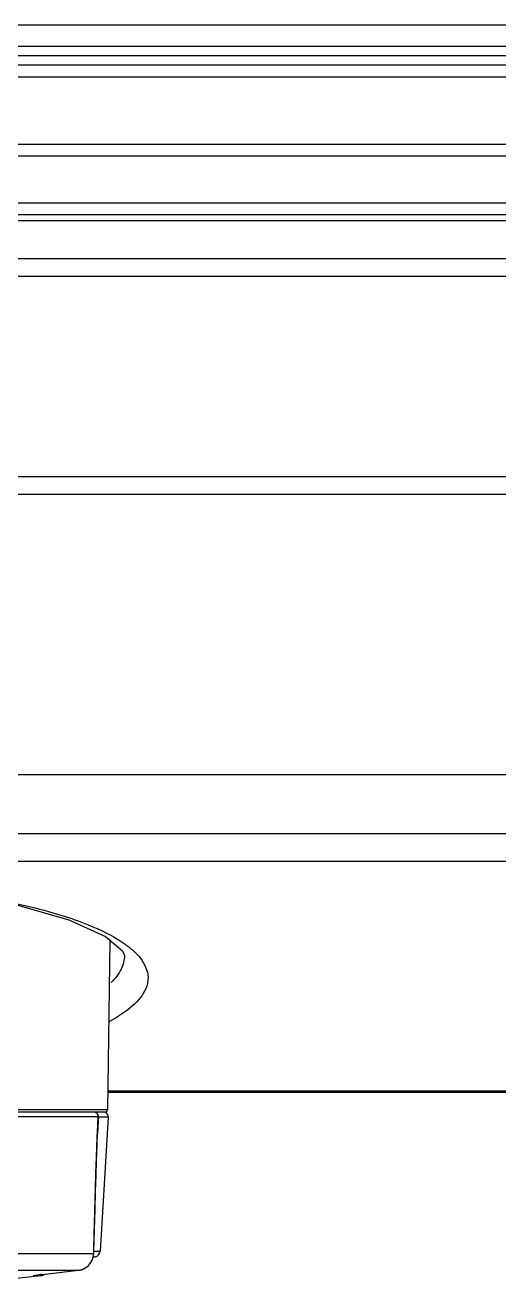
# Model space of a CAD drawing. Header units: millimetres. Extents: x -1584 to 3730, y -1918 to 2655.
# Drawn here: x 385.6 to 425.8, y -1895.2 to -1788.8 of the extents above; entities that cross this region are included whole.
import ezdxf

# ---------------------------------------------------------------- set-up
doc = ezdxf.new("R2010")
doc.units = ezdxf.units.MM
doc.header["$LTSCALE"] = 65.395
doc.layers.get('0').update_dxf_attribs({"linetype": 'CONTINUOUS'})
doc.layers.add('GEOM', color=7, linetype='CONTINUOUS')

msp = doc.modelspace()

# ---------------------------------------------------------------- linework, layer by layer
at = {"linetype": 'Continuous'}
for p, q in [((117.87, -1808.56), (876.06, -1808.56)), ((117.87, -1808.56), (876.06, -1808.56)), ((117.96, -1810.06), (875.96, -1810.06)), ((117.96, -1827.06), (875.96, -1827.06)), ((117.96, -1828.56), (875.96, -1828.56)), ((875.46, -1852.36), (118.46, -1852.36)), ((875.46, -1857.36), (118.46, -1857.36))]:
    msp.add_line(p, q, dxfattribs=at)
at = {"layer": 'GEOM', "linetype": 'Continuous'}
for p, q in [((924.06, -1788.76), (105.26, -1788.76)), ((924.06, -1790.56), (105.26, -1790.56)), ((815.56, -1791.36), (175.56, -1791.36)), ((815.56, -1791.36), (175.56, -1791.36)), ((815.56, -1791.36), (175.56, -1791.36)), ((840.9, -1792.16), (134.36, -1792.16)), ((329.5, -1793.16), (491.61, -1793.16)), ((172.46, -1798.86), (838.5, -1798.86)), ((172.46, -1798.86), (838.5, -1798.86)), ((172.46, -1799.86), (838.5, -1799.86)), ((838.5, -1803.86), (172.46, -1803.86)), ((838.5, -1804.86), (172.46, -1804.86)), ((838.5, -1804.86), (172.46, -1804.86)), ((838.5, -1805.36), (172.46, -1805.36)), ((798.8, -1859.72), (192.31, -1859.72)), ((392.85, -1866.41), (392.64, -1880.76)), ((468.45, -1879.3), (392.66, -1879.3)), ((468.45, -1879.2), (392.67, -1879.2)), ((392.64, -1880.76), (367.02, -1880.76)), ((391.47, -1880.96), (384.32, -1880.96)), ((391.47, -1880.96), (384.32, -1880.96)), ((391.85, -1881.37), (384.6, -1881.37)), ((391.49, -1880.96), (391.47, -1880.96)), ((391.49, -1880.96), (391.47, -1880.96)), ((392.27, -1880.96), (391.49, -1880.96)), ((391.58, -1880.96), (391.49, -1880.96)), ((392.27, -1880.96), (391.58, -1880.96)), ((391.86, -1881.74), (391.79, -1882.82)), ((391.88, -1881.38), (391.86, -1881.74)), ((392.7, -1881.38), (391.88, -1881.38)), ((392.7, -1881.38), (392.01, -1892.77)), ((392.31, -1880.96), (392.27, -1880.96)), ((392.44, -1880.96), (392.27, -1880.96)), ((392.35, -1880.96), (392.31, -1880.96)), ((392.39, -1880.96), (392.35, -1880.96)), ((384.91, -1892.95), (391.47, -1892.95)), ((391.27, -1893.65), (391.35, -1893.51)), ((391.6, -1893.23), (391.43, -1893.26)), ((391.44, -1893.23), (391.6, -1893.23)), ((391.47, -1892.78), (391.49, -1892.78)), ((391.47, -1892.95), (391.48, -1892.97)), ((391.48, -1892.97), (391.49, -1892.94)), ((391.48, -1892.97), (391.48, -1892.97)), ((391.49, -1892.77), (391.6, -1892.77)), ((391.49, -1892.8), (391.49, -1892.78)), ((391.49, -1892.78), (391.49, -1892.78)), ((391.49, -1892.94), (391.49, -1892.8)), ((391.6, -1892.77), (392.01, -1892.77)), ((384.03, -1894.38), (390.18, -1894.38)), ((387.11, -1894.74), (388.05, -1894.63)), ((388.05, -1894.63), (390.19, -1894.38)), ((388.05, -1894.63), (390.18, -1894.38)), ((388.05, -1894.63), (388.05, -1894.63)), ((388.05, -1894.63), (388.05, -1894.63)), ((390.18, -1894.38), (390.19, -1894.38)), ((390.19, -1894.38), (390.19, -1894.38)), ((390.64, -1894.24), (390.82, -1894.15)), ((391.02, -1893.98), (391.04, -1893.97)), ((391.02, -1893.97), (391.04, -1893.97)), ((391.04, -1893.97), (391.17, -1893.81)), ((391.04, -1893.97), (391.04, -1893.97)), ((386.47, -1894.91), (383.86, -1895.2)), ((386.46, -1894.85), (386.4, -1894.85)), ((386.7, -1894.85), (386.46, -1894.85)), ((386.47, -1894.82), (386.48, -1894.82)), ((386.72, -1894.88), (386.47, -1894.91)), ((386.69, -1894.79), (386.7, -1894.79)), ((386.69, -1894.79), (386.7, -1894.79)), ((386.69, -1894.79), (386.7, -1894.79)), ((386.7, -1894.79), (386.71, -1894.79)), ((386.86, -1894.85), (386.7, -1894.85)), ((386.71, -1894.79), (386.77, -1894.78)), ((387.02, -1894.85), (386.72, -1894.88)), ((387.02, -1894.85), (386.86, -1894.85)), ((387.11, -1894.74), (387.11, -1894.74)), ((387.11, -1894.74), (387.11, -1894.74))]:
    msp.add_line(p, q, dxfattribs=at)
for points in [[(367.3, -1861.5), (372.5, -1861.7), (379.09, -1862.35), (384.82, -1863.36), (389.36, -1864.66), (392.46, -1866.08), (393.91, -1867.29), (394.08, -1867.68)], [(391.49, -1892.78), (391.54, -1890.95), (391.58, -1889.24), (391.63, -1887.71), (391.67, -1886.33), (391.71, -1885.04), (391.75, -1883.82), (391.8, -1882.63), (391.85, -1881.73)], [(391.17, -1893.81), (391.35, -1893.52), (391.45, -1893.19), (391.48, -1892.97)], [(391.35, -1893.51), (391.35, -1893.51), (391.4, -1893.35)], [(387.11, -1894.74), (387.38, -1894.71), (387.77, -1894.66), (388.05, -1894.63)], [(390.19, -1894.38), (390.45, -1894.33), (390.82, -1894.15), (391.02, -1893.98)], [(386.46, -1894.83), (386.46, -1894.83), (386.47, -1894.82), (386.5, -1894.82), (386.55, -1894.81)], [(386.47, -1894.82), (386.46, -1894.83), (386.46, -1894.83)], [(386.48, -1894.82), (386.48, -1894.82), (386.49, -1894.82)], [(386.55, -1894.81), (386.61, -1894.8), (386.67, -1894.79), (386.69, -1894.79)], [(386.77, -1894.78), (387.01, -1894.75), (387.11, -1894.74)]]:
    msp.add_lwpolyline(points, dxfattribs=at)
for centre, radius, start, end in [((392.44, -1880.76), 0.2, 270, 359.16), ((391.47, -1881.33), 0.369, 86.1248, 89.9928), ((439.17, -1884.46), 47.41, 176.2749, 176.6463), ((392.31, -1881.36), 0.4, 71.3, 90), ((392.31, -1881.36), 0.4, 52.6, 71.3), ((392.31, -1881.36), 0.4, 356.5, 52.6), ((387.69, -1892.68), 3.78, 357.3126, 358.5793), ((386.43, -1892.62), 5.05, 356.2715, 357.2923), ((389.97, -1892.88), 1.5, 356.4607, 357.2024), ((391.51, -1892.74), 0.5, 280.5, 356.5), ((390.02, -1893.01), 1.38, 276.6125, 289.0187), ((390.02, -1893), 1.4, 289.0707, 302.796), ((390, -1892.97), 1.43, 302.8366, 315.3918), ((389.95, -1892.93), 1.49, 315.3886, 316.0392), ((386.35, -1894.37), 0.476, 276.582, 289.1746), ((388.95, -1911.45), 16.81, 97.037, 97.662), ((389.93, -1919.35), 24.78, 96.5501, 97.0694), ((386.96, -1894.35), 0.5, 276.339, 296.3525), ((386.96, -1894.35), 0.5, 296.3525, 312.3729)]:
    msp.add_arc(centre, radius, start, end, dxfattribs=at)
for points, knots in [([(367.31, -1861.43), (372.46, -1861.51), (379.72, -1862.06), (388.31, -1864.01), (391.75, -1865.31), (393.13, -1866.08)], [0, 0, 0, 0, 0.585386, 0.820752, 1, 1, 1, 1]), ([(393.13, -1866.08), (393.3, -1866.18), (393.92, -1866.55), (394.51, -1866.98), (394.89, -1867.34)], [0, 0, 0, 0, 0.275861, 1, 1, 1, 1]), ([(394.08, -1867.66), (394.08, -1868.06), (393.85, -1868.95), (393.28, -1869.65), (392.94, -1869.98)], [0, 0, 0, 0, 0.455802, 1, 1, 1, 1]), ([(394.89, -1867.34), (395.08, -1867.51), (395.66, -1868.12), (396.06, -1868.95), (396.08, -1869.55)], [0, 0, 0, 0, 0.292713, 1, 1, 1, 1]), ([(396.08, -1869.55), (396.08, -1869.88), (395.87, -1870.81), (394.7, -1872.16), (393.51, -1872.9), (392.8, -1873.28)], [0, 0, 0, 0, 0.189451, 0.533695, 1, 1, 1, 1]), ([(391.88, -1881.38), (391.88, -1881.33), (391.87, -1881.22), (391.78, -1881.08), (391.65, -1880.98), (391.54, -1880.96), (391.49, -1880.96)], [0, 0, 0, 0, 0.253542, 0.505147, 0.753699, 1, 1, 1, 1]), ([(391.85, -1881.37), (391.86, -1881.27), (391.78, -1881.06), (391.59, -1880.97), (391.49, -1880.96)], [0, 0, 0, 0, 0.505498, 1, 1, 1, 1]), ([(391.87, -1881.38), (391.87, -1881.3), (391.83, -1881.13), (391.7, -1881.02), (391.63, -1880.99)], [0, 0, 0, 0, 0.500361, 1, 1, 1, 1]), ([(391.87, -1881.38), (391.87, -1881.38), (391.86, -1881.37), (391.86, -1881.37), (391.85, -1881.37)], [0, 0, 0, 0, 0.202387, 1, 1, 1, 1]), ([(391.88, -1881.38), (391.88, -1881.38), (391.87, -1881.38), (391.87, -1881.38), (391.87, -1881.38)], [0, 0, 0, 0, 0.358439, 1, 1, 1, 1]), ([(391.47, -1892.78), (391.5, -1891.87), (391.54, -1890.06), (391.62, -1887.34), (391.69, -1885.08), (391.76, -1883.27), (391.8, -1882.36), (391.82, -1881.91)], [0, 0, 0, 0, 0.250267, 0.500475, 0.750542, 0.875438, 1, 1, 1, 1]), ([(391.03, -1893.96), (391.16, -1893.83), (391.36, -1893.52), (391.45, -1893.15), (391.47, -1892.97)], [0, 0, 0, 0, 0.498777, 1, 1, 1, 1]), ([(386.4, -1894.85), (386.4, -1894.85), (386.39, -1894.85), (386.38, -1894.85), (386.37, -1894.84), (386.38, -1894.84), (386.38, -1894.84), (386.39, -1894.84), (386.41, -1894.83), (386.46, -1894.82), (386.49, -1894.82), (386.52, -1894.81)], [0, 0, 0, 0, 0.102849, 0.153298, 0.161661, 0.174072, 0.198759, 0.236511, 0.35136, 0.518054, 1, 1, 1, 1]), ([(386.52, -1894.81), (386.54, -1894.81), (386.59, -1894.8), (386.65, -1894.8), (386.69, -1894.79)], [0, 0, 0, 0, 0.219655, 1, 1, 1, 1])]:
    msp.add_open_spline(points, degree=3, knots=knots, dxfattribs=at)
for points in [[(391.63, -1880.99), (391.58, -1880.97), (391.52, -1880.96), (391.47, -1880.96)], [(391.82, -1881.91), (391.83, -1881.73), (391.84, -1881.55), (391.85, -1881.37)]]:
    msp.add_open_spline(points, degree=3, dxfattribs=at)

doc.saveas('drawing.dxf')
